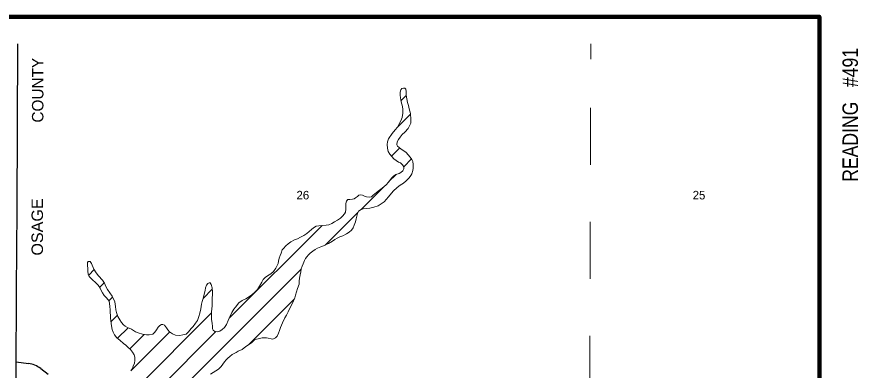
# Model space of a CAD drawing. Extents: x 467 to 471.45, y 2649.76 to 2653.71.
# Drawn here: x 469.474 to 470.947, y 2653.087 to 2653.707 of the extents above; entities that cross this region are included whole.
import ezdxf
from ezdxf.enums import TextEntityAlignment as Align

# ---------------------------------------------------------------- set-up
doc = ezdxf.new("R2010")
doc.units = 0
doc.header["$LTSCALE"] = 0.0068
doc.linetypes.add('MEDIUM_DASHED', pattern=[4.5, 3, -1.5])
for name, color, linetype, lineweight in [('14', 7, 'Continuous', 25), ('15', 7, 'MEDIUM_DASHED', 13), ('25', 7, 'Continuous', 13), ('48', 7, 'Continuous', 106)]:
    doc.layers.add(name, color=color, linetype=linetype, lineweight=lineweight)
doc.layers.add('41', color=7, linetype='Continuous')
doc.layers.add('45', color=7, linetype='Continuous')

msp = doc.modelspace()

# ---------------------------------------------------------------- linework, layer by layer
at = {"layer": '14'}
for p, q in [((469.472727, 2653.102273), (469.494129, 2653.099242)), ((469.51572, 2653.090341), (469.528788, 2653.080682))]:
    msp.add_line(p, q, dxfattribs=at)
msp.add_lwpolyline([(469.465909, 2652.011174), (469.466856, 2652.061553), (469.467045, 2652.209091), (469.468561, 2652.349621), (469.468939, 2652.498106), (469.469886, 2652.649621), (469.470455, 2652.795455), (469.471212, 2652.939583), (469.472538, 2653.080871), (469.473295, 2653.22803), (469.474242, 2653.368371), (469.475, 2653.514015), (469.475568, 2653.65947)], dxfattribs=at)
msp.add_arc((469.487357, 2653.052403), 0.047349, 53.26812, 81.78201, dxfattribs=at)
at = {"layer": '15'}
msp.add_lwpolyline([(470.477083, 2653.047348), (470.478788, 2653.632576), (470.478977, 2653.65947)], dxfattribs=at)
at = {"layer": '25'}
for p, q in [((470.146591, 2653.559659), (470.155871, 2653.568939)), ((470.139015, 2653.511932), (470.163447, 2653.536364)), ((470.129924, 2653.462689), (470.144318, 2653.477083)), ((470.151326, 2653.443939), (470.165152, 2653.457765)), ((470.125568, 2653.418182), (470.138068, 2653.430682)), ((470.076705, 2653.369318), (470.117045, 2653.409659)), ((470.050947, 2653.383712), (470.053598, 2653.386364)), ((470.014015, 2653.306629), (470.071212, 2653.363826)), ((469.845833, 2653.178598), (470.008523, 2653.341288)), ((469.599811, 2653.253788), (469.60947, 2653.263636)), ((469.774621, 2653.067045), (469.97178, 2653.264394)), ((469.618939, 2653.232765), (469.626705, 2653.24072)), ((469.8, 2653.213068), (469.816098, 2653.229167)), ((469.635227, 2653.208902), (469.641477, 2653.215341)), ((469.879735, 2653.132008), (469.960038, 2653.212311)), ((469.589962, 2652.962879), (469.814962, 2653.187879)), ((469.638636, 2653.172348), (469.65, 2653.183712)), ((469.603788, 2652.936553), (469.822348, 2653.155114)), ((469.65, 2653.143371), (469.668561, 2653.161932)), ((469.671591, 2653.124811), (469.69678, 2653.15)), ((469.674432, 2653.0875), (469.741667, 2653.154735))]:
    msp.add_line(p, q, dxfattribs=at)
for points in [[(470.111932, 2653.378977), (470.116856, 2653.382765), (470.121212, 2653.387311), (470.123864, 2653.39072), (470.127462, 2653.394886), (470.132765, 2653.401326), (470.139962, 2653.407765), (470.145265, 2653.411932), (470.150758, 2653.415341), (470.155871, 2653.419129), (470.160795, 2653.424432), (470.164015, 2653.428409), (470.16572, 2653.431439), (470.167424, 2653.437311), (470.167803, 2653.441477), (470.167992, 2653.447727), (470.167045, 2653.45303), (470.16572, 2653.456629), (470.162879, 2653.460985), (470.15928, 2653.465152), (470.155492, 2653.46875), (470.151326, 2653.47197), (470.147159, 2653.474811), (470.143561, 2653.477652), (470.14072, 2653.480303), (470.139394, 2653.482197), (470.140152, 2653.4875), (470.142045, 2653.491667), (470.145076, 2653.495833), (470.148864, 2653.500379), (470.15303, 2653.504545), (470.158902, 2653.511174), (470.161742, 2653.51553), (470.164015, 2653.520455), (470.164015, 2653.526705), (470.163447, 2653.537311), (470.160985, 2653.545265), (470.159848, 2653.551515), (470.158144, 2653.556818), (470.156629, 2653.563258), (470.155682, 2653.569697), (470.155682, 2653.575947), (470.155114, 2653.579924), (470.153409, 2653.581818), (470.151136, 2653.581818), (470.148106, 2653.580871), (470.146023, 2653.578598), (470.145265, 2653.574811), (470.145076, 2653.569697), (470.145455, 2653.564583), (470.14697, 2653.557576), (470.149053, 2653.549432), (470.149621, 2653.544318), (470.149621, 2653.538068), (470.148674, 2653.530114), (470.146591, 2653.524432), (470.143561, 2653.518939), (470.140341, 2653.513636), (470.136553, 2653.508523), (470.130871, 2653.502273), (470.124811, 2653.492992), (470.122917, 2653.487689), (470.122538, 2653.483144), (470.122917, 2653.476515), (470.123864, 2653.470833), (470.127273, 2653.466288), (470.130303, 2653.462121), (470.13428, 2653.458144), (470.138258, 2653.454735), (470.142045, 2653.452273), (470.145644, 2653.450758), (470.149242, 2653.447538), (470.151326, 2653.443939), (470.151515, 2653.440152), (470.149811, 2653.437121), (470.146212, 2653.433712), (470.143371, 2653.432197), (470.137689, 2653.430492), (470.133902, 2653.42822), (470.130492, 2653.424621), (470.124811, 2653.417235), (470.120455, 2653.4125), (470.113636, 2653.406629), (470.106439, 2653.401326), (470.097917, 2653.394318), (470.094697, 2653.391477), (470.090909, 2653.390909), (470.086364, 2653.391098), (470.082955, 2653.392614), (470.079167, 2653.394318), (470.075947, 2653.394697), (470.072727, 2653.394318), (470.070455, 2653.392045), (470.066856, 2653.389583), (470.064394, 2653.387879), (470.061553, 2653.387121), (470.057008, 2653.386742), (470.053409, 2653.386364), (470.051515, 2653.384659), (470.050379, 2653.382576)], [(470.050379, 2653.382576), (470.049811, 2653.378409), (470.049811, 2653.369886), (470.049432, 2653.364394), (470.047538, 2653.361553), (470.043939, 2653.357197), (470.04072, 2653.353788), (470.035227, 2653.350379), (470.029924, 2653.347159), (470.025189, 2653.344508), (470.020076, 2653.342424), (470.015341, 2653.341667), (470.00928, 2653.341288), (470.002841, 2653.34053), (469.998106, 2653.339583), (469.993561, 2653.336742), (469.989773, 2653.334091), (469.981629, 2653.326894), (469.976326, 2653.323295), (469.970833, 2653.320455), (469.965341, 2653.317803), (469.960227, 2653.31572), (469.953598, 2653.312311), (469.948864, 2653.308712), (469.944886, 2653.305303), (469.941098, 2653.300758), (469.938636, 2653.298106), (469.936932, 2653.292803), (469.934848, 2653.288447), (469.933144, 2653.283523), (469.932008, 2653.278598), (469.931439, 2653.274432), (469.929924, 2653.270833), (469.927273, 2653.266477), (469.923106, 2653.260227), (469.918371, 2653.25625), (469.912689, 2653.25303), (469.908712, 2653.249811), (469.905114, 2653.246212), (469.902841, 2653.241856), (469.898864, 2653.234848), (469.895265, 2653.228977), (469.891288, 2653.224621), (469.885038, 2653.21875), (469.874811, 2653.212689), (469.868371, 2653.20928), (469.8625, 2653.205492), (469.856818, 2653.198106), (469.853977, 2653.194129), (469.850568, 2653.188636), (469.84678, 2653.181061), (469.844129, 2653.174242), (469.840909, 2653.167424), (469.837311, 2653.162121), (469.833523, 2653.158712), (469.829356, 2653.155871), (469.824621, 2653.154735), (469.820455, 2653.155492), (469.817424, 2653.157576), (469.816288, 2653.159848), (469.816288, 2653.164205), (469.81572, 2653.169697), (469.814962, 2653.176515), (469.814962, 2653.189962), (469.81572, 2653.200379), (469.816098, 2653.209848), (469.816477, 2653.224053), (469.815909, 2653.231818), (469.814394, 2653.237689), (469.812311, 2653.240341), (469.810417, 2653.24072), (469.808333, 2653.239583), (469.806061, 2653.236174), (469.804545, 2653.231818), (469.803409, 2653.227273), (469.801894, 2653.220644), (469.8, 2653.212879), (469.798485, 2653.207955), (469.797348, 2653.20303), (469.796023, 2653.195076), (469.794508, 2653.187311), (469.792614, 2653.18125), (469.789962, 2653.174432), (469.786553, 2653.169697), (469.782765, 2653.164205), (469.779167, 2653.160227), (469.774621, 2653.154735), (469.770455, 2653.150758), (469.764394, 2653.149242), (469.75928, 2653.148106), (469.751515, 2653.148864), (469.746402, 2653.150947), (469.741288, 2653.154924), (469.738068, 2653.158144), (469.735795, 2653.161742), (469.732197, 2653.166098), (469.729356, 2653.167235), (469.727083, 2653.167235), (469.724432, 2653.16553), (469.721591, 2653.162879)], [(469.813068, 2653.080682), (469.826894, 2653.089394), (469.831439, 2653.09375), (469.83447, 2653.097917), (469.8375, 2653.101894), (469.840341, 2653.105303), (469.843561, 2653.108333), (469.84678, 2653.111553), (469.850947, 2653.114773), (469.857765, 2653.118561), (469.861742, 2653.120833), (469.868182, 2653.123864), (469.87197, 2653.126326), (469.876515, 2653.129924), (469.884659, 2653.135606), (469.887689, 2653.138068), (469.890909, 2653.140909), (469.896591, 2653.142614), (469.90322, 2653.143939), (469.910985, 2653.143939), (469.922348, 2653.142045), (469.927083, 2653.143939), (469.929735, 2653.14697), (469.931818, 2653.152083), (469.933712, 2653.157008), (469.935606, 2653.1625), (469.938826, 2653.170265), (469.943182, 2653.178977), (469.945833, 2653.184091), (469.948864, 2653.189583), (469.951515, 2653.195076), (469.956061, 2653.203598), (469.958523, 2653.209091), (469.960606, 2653.214015), (469.961932, 2653.218939), (469.963447, 2653.224621), (469.965341, 2653.230871), (469.967992, 2653.238447), (469.968182, 2653.243371), (469.968939, 2653.248674), (469.969886, 2653.254356), (469.971023, 2653.260038), (469.97197, 2653.264962), (469.973674, 2653.269697), (469.975189, 2653.274053), (469.977462, 2653.279735), (469.979356, 2653.283144), (469.981439, 2653.286364), (469.984848, 2653.289583), (469.987689, 2653.292424), (469.992045, 2653.296023), (469.996023, 2653.299242), (470.000379, 2653.301515), (470.006439, 2653.303409), (470.011174, 2653.305114), (470.01572, 2653.307576), (470.019508, 2653.30928), (470.026894, 2653.313447), (470.030682, 2653.316288), (470.034848, 2653.318561), (470.039773, 2653.321023), (470.044697, 2653.323106), (470.051326, 2653.326515), (470.055871, 2653.329545), (470.059659, 2653.332955), (470.063068, 2653.336932), (470.064773, 2653.341667), (470.067045, 2653.347159), (470.068182, 2653.352462), (470.069508, 2653.357576), (470.070455, 2653.361932), (470.072159, 2653.366098), (470.076705, 2653.369318), (470.080114, 2653.370455), (470.085417, 2653.371023), (470.091856, 2653.371212), (470.098864, 2653.372917), (470.106818, 2653.375568), (470.111932, 2653.378977)], [(469.721591, 2653.162879), (469.718182, 2653.157955), (469.71553, 2653.154167), (469.711742, 2653.150758), (469.705682, 2653.149242), (469.700758, 2653.149242), (469.69375, 2653.150568), (469.686553, 2653.152652), (469.681439, 2653.154924), (469.674811, 2653.159091), (469.667614, 2653.162311), (469.663447, 2653.164394), (469.660795, 2653.167045), (469.657008, 2653.171023), (469.653977, 2653.175758), (469.650947, 2653.181439), (469.648295, 2653.188258), (469.64697, 2653.193371), (469.64678, 2653.199053), (469.645455, 2653.207197), (469.64053, 2653.217424), (469.636932, 2653.222727), (469.632765, 2653.228598), (469.629545, 2653.23428), (469.627273, 2653.239962), (469.623674, 2653.245265), (469.617045, 2653.252652), (469.612689, 2653.257955), (469.608712, 2653.264773), (469.604356, 2653.274621), (469.602083, 2653.277652), (469.600568, 2653.27803), (469.598674, 2653.277841), (469.597538, 2653.276326), (469.597538, 2653.271402), (469.597917, 2653.265341), (469.598295, 2653.260795), (469.598864, 2653.255492), (469.600758, 2653.251705), (469.605114, 2653.24678), (469.612689, 2653.240152), (469.61572, 2653.237121), (469.618182, 2653.234091), (469.619886, 2653.231061), (469.621402, 2653.227273), (469.624053, 2653.222727), (469.627083, 2653.218561), (469.630114, 2653.214583), (469.633523, 2653.210985), (469.635795, 2653.208144), (469.636932, 2653.199432), (469.637121, 2653.192614), (469.638068, 2653.179167), (469.639015, 2653.169318), (469.639583, 2653.164962), (469.64072, 2653.158712), (469.642803, 2653.153788), (469.645076, 2653.149432), (469.649053, 2653.144129), (469.653977, 2653.139773), (469.660417, 2653.13428), (469.664583, 2653.131061), (469.667992, 2653.12803), (469.672727, 2653.123674), (469.676326, 2653.118939), (469.679167, 2653.114394), (469.680303, 2653.110038), (469.680492, 2653.104167), (469.679735, 2653.1), (469.677841, 2653.094318), (469.676136, 2653.090341), (469.673674, 2653.086364)]]:
    msp.add_lwpolyline(points, dxfattribs=at)
at = {"layer": '48'}
msp.add_lwpolyline([(466.996591, 2649.824242), (466.996591, 2653.706818), (470.879167, 2653.706818), (470.879167, 2649.824242)], close=True, dxfattribs=at)

# ---------------------------------------------------------------- texts
at = {"layer": '41'}
msp.add_text('COUNTY', height=0.02008, rotation=90, dxfattribs=at).set_placement((469.520455, 2653.578125), align=Align.CENTER)
at = {"layer": '41', "width": 1.05}
msp.add_text('OSAGE', height=0.02008, rotation=90, dxfattribs=at).set_placement((469.519697, 2653.338447), align=Align.CENTER)
at = {"layer": '45'}
for s, p in [('26', (469.974716, 2653.386742)), ('25', (470.668466, 2653.386742))]:
    msp.add_text(s, height=0.01496, dxfattribs=at).set_placement(p, align=Align.CENTER)
at = {"layer": '48', "width": 0.85}
msp.add_text('READING   #491', height=0.0271, rotation=90, dxfattribs=at).set_placement((470.94678, 2653.534943), align=Align.CENTER)

doc.saveas('drawing.dxf')
